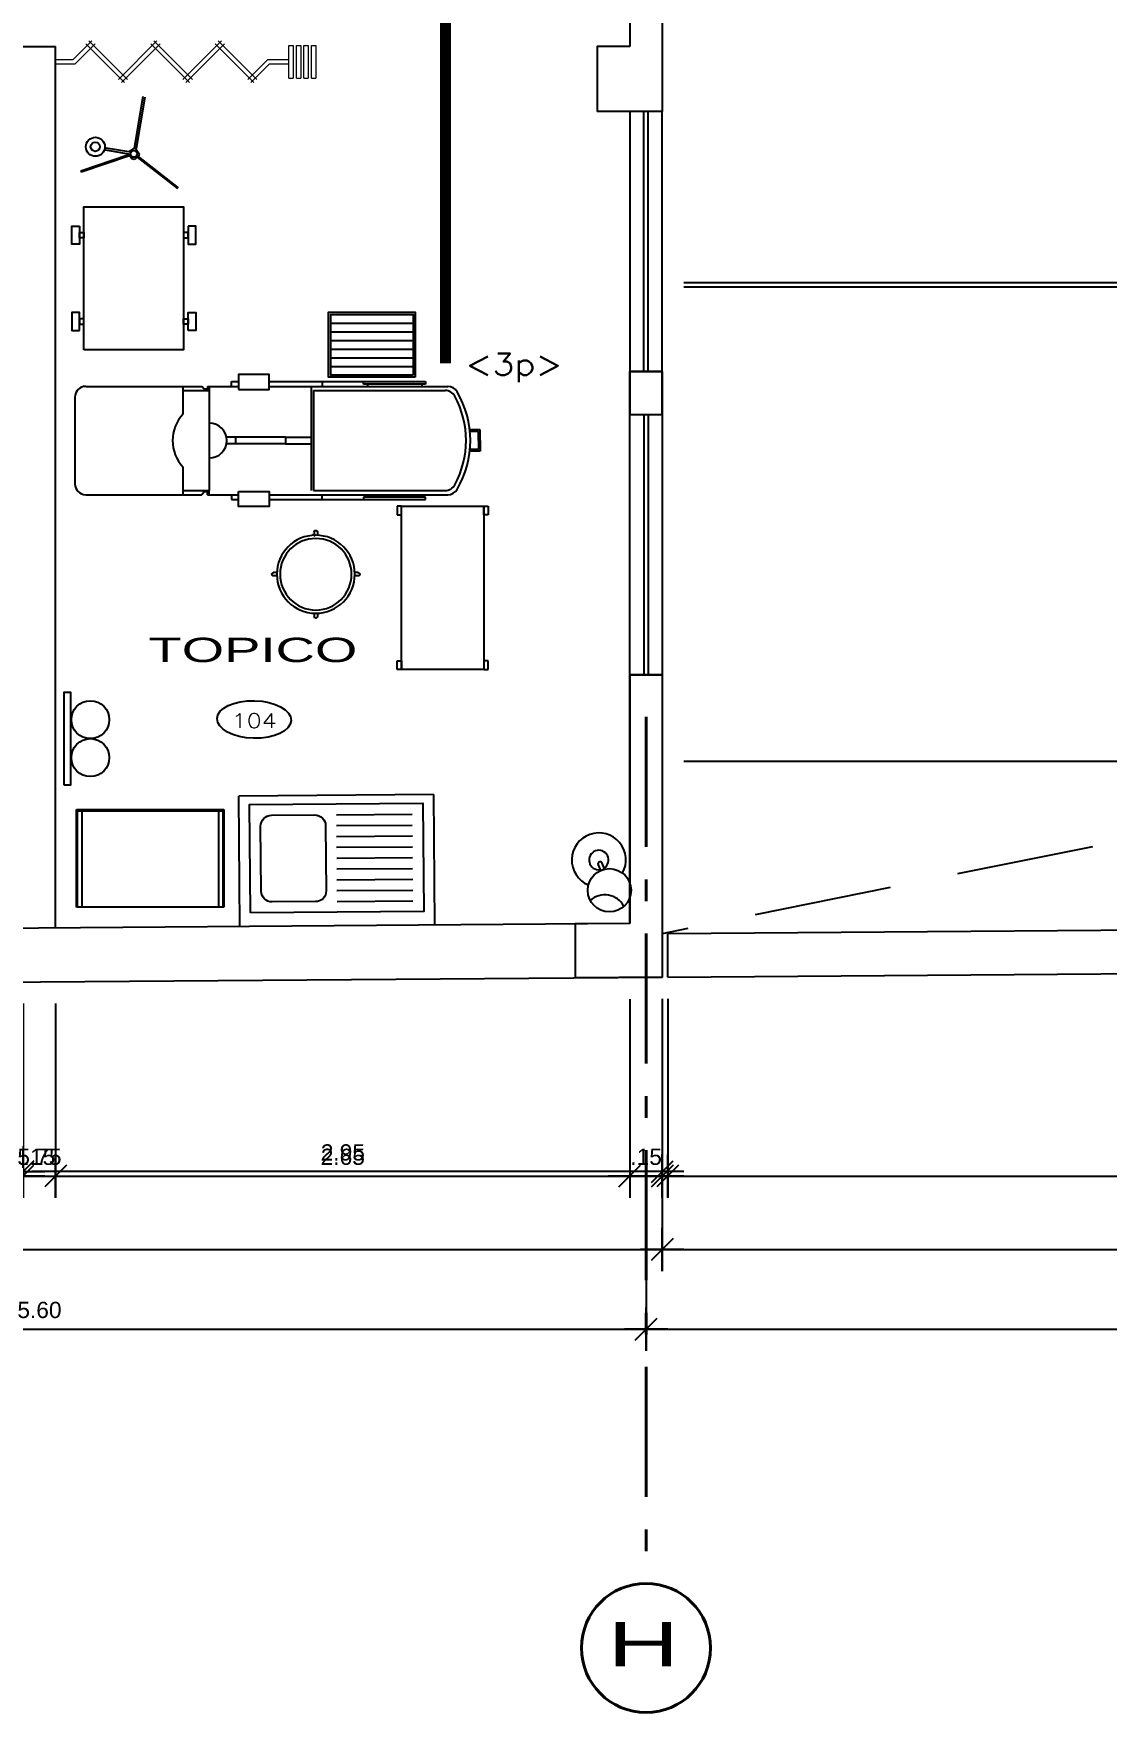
# Model space of a CAD drawing. Header units: millimetres. Extents: x 791 to 2661, y 209 to 602.
# Drawn here: x 1183.03 to 1187.98, y 515.44 to 523.19 of the extents above; entities that cross this region are included whole.
import ezdxf
from ezdxf.enums import TextEntityAlignment as Align

# ---------------------------------------------------------------- set-up
doc = ezdxf.new("R2010")
doc.units = ezdxf.units.MM
doc.header["$LTSCALE"] = 0.1
doc.header["$PDMODE"] = 3
for name, pattern in [('ACAD_ISO10W100', [18, 12, -3, 0, -3]), ('DASHDOT', [1, 0.5, -0.25, 0, -0.25]), ('DASHED2', [9.525, 6.35, -3.175]), ('HIDDEN', [9.525, 6.35, -3.175]), ('HIDDEN2', [4.7625, 3.175, -1.5875]), ('TRAZOS2', [0.375, 0.25, -0.125])]:
    doc.linetypes.add(name, pattern=pattern)
for name, color, linetype in [('01', 1, 'Continuous'), ('01-COTAS EJE', 1, 'Continuous'), ('02', 8, 'Continuous'), ('06', 1, 'Continuous'), ('1TEXTO-05', 5, 'Continuous'), ('COLUMNAS', 1, 'Continuous'), ('DUDA', 7, 'Continuous'), ('Equipamiento', 1, 'Continuous'), ('evacuacion', 70, 'TRAZOS2'), ('Layer1', 1, 'Continuous'), ('N-AMB', 2, 'Continuous'), ('Pisos', 253, 'Continuous'), ('Proyecciones', 9, 'HIDDEN'), ('Sanitarios', 1, 'Continuous'), ('texto seguridad', 120, 'Continuous')]:
    doc.layers.add(name, color=color, linetype=linetype)
doc.layers.add('EJES', color=1, linetype='DASHDOT', lineweight=40)
doc.layers.add('MUEBLES', color=8, linetype='HIDDEN2', lineweight=9)
doc.styles.add('0', font='romans.SHX', dxfattribs={"width": 1.5})
doc.styles.add('LUNA', font='romans.shx', dxfattribs={"width": 1.5})
doc.styles.add('ROMANS', font='', dxfattribs={"oblique": 1, "height": 0.075})
doc.styles.get('ROMANS').set_extended_font_data('Arial')
doc.dimstyles.new('COTAS 50', dxfattribs={"dimscale": 2, "dimtxt": 1.5, "dimasz": 0.02, "dimexe": 0.05, "dimexo": 0.05, "dimgap": 0.025, "dimtad": 3, "dimzin": 4, "dimdsep": 46, "dimtxsty": 'ROMANS', "dimblk": 'LLL', "dimcen": 0, "dimdle": 0.18, "dimclrd": 256, "dimclre": 1, "dimclrt": 3, "dimadec": 0, "dimazin": 0, "dimtfac": 1, "dimtix": 1, "dimtofl": 0, "dimtmove": 1, "dimatfit": 3, "dimldrblk": 'OPEN90', "dimfxl": 0.18, "dimtolj": 1, "dimtzin": 0, "dimarcsym": 0})

# ---------------------------------------------------------------- blocks, each defined once
blk = doc.blocks.new('H-7')
for p, q in [((0.318, 0.0962), (0.1397, -0.0821)), ((0.3322, 0.0821), (0.1539, -0.0962)), ((0.2897, 0.0821), (0.468, -0.0962)), ((0.3039, 0.0962), (0.4822, -0.0821)), ((0.618, 0.0962), (0.4397, -0.0821)), ((0.6322, 0.0821), (0.4539, -0.0962)), ((0.5869, 0.0821), (0.7652, -0.0962)), ((0.6011, 0.0962), (0.7794, -0.0821)), ((0.9152, 0.0962), (0.7369, -0.0821)), ((0.9294, 0.0821), (0.7511, -0.0962)), ((0.8869, 0.0821), (0.979, -0.01)), ((0.9011, 0.0962), (0.9873, 0.01)), ((0, 0.01), (0.0901, 0.01)), ((0, 0.01), (0, -0.01)), ((0.0901, 0.01), (0.1822, -0.0821)), ((0.9873, 0.01), (1.0765, 0.01)), ((1.0765, 0.075), (1.0965, 0.075)), ((1.0765, 0.075), (1.0765, -0.075)), ((1.0965, -0.075), (1.0965, 0.075)), ((1.1115, 0.075), (1.1315, 0.075)), ((1.1115, 0.075), (1.1115, -0.075)), ((1.1315, -0.075), (1.1315, 0.075)), ((1.1465, 0.075), (1.1665, 0.075)), ((1.1465, 0.075), (1.1465, -0.075)), ((1.1665, -0.075), (1.1665, 0.075)), ((1.1815, 0.075), (1.2015, 0.075)), ((1.1815, 0.075), (1.1815, -0.075)), ((1.2015, -0.075), (1.2015, 0.075)), ((0, -0.01), (0.0818, -0.01)), ((0.0818, -0.01), (0.168, -0.0962)), ((0.979, -0.01), (1.0765, -0.01)), ((1.0765, -0.075), (1.0965, -0.075)), ((1.1115, -0.075), (1.1315, -0.075)), ((1.1465, -0.075), (1.1665, -0.075)), ((1.1815, -0.075), (1.2015, -0.075))]:
    blk.add_line(p, q)
blk = doc.blocks.new('B-9')
for p, q in [((-0.9681, -0.0646), (-0.6181, -0.0646)), ((-0.9681, -0.1146), (-0.6181, -0.1146)), ((-0.9681, -0.1646), (-0.6181, -0.1646)), ((-0.9681, -0.2146), (-0.6181, -0.2146)), ((-0.9681, -0.2146), (-0.6181, -0.2146)), ((-0.9681, -0.2646), (-0.6181, -0.2646)), ((-0.9681, -0.3146), (-0.6181, -0.3146)), ((-0.9681, -0.3646), (-0.6181, -0.3646)), ((-0.9681, -0.4146), (-0.6181, -0.4146)), ((-0.9681, -0.4646), (-0.6181, -0.4646))]:
    blk.add_line(p, q)
blk.add_lwpolyline([(-1.3681, -0.0146), (-1.3681, -0.5146), (-0.5681, -0.5146), (-0.5681, -0.0146)], close=True)
blk.add_lwpolyline([(-1.3181, -0.1146), (-1.3181, -0.4146, 0.414214), (-1.2681, -0.4646), (-1.0681, -0.4646, 0.414214), (-1.0181, -0.4146), (-1.0181, -0.1146, 0.414214), (-1.0681, -0.0646), (-1.2681, -0.0646, 0.414214)], format="xyb", close=True)
blk = doc.blocks.new('LLL')
for p, q in [((0, 2.5), (0, -2.5)), ((2.5, 0), (-2.5, 0))]:
    blk.add_line(p, q)
at = {"color": 3}
blk.add_line((-1.25, -1.25), (1.25, 1.25), dxfattribs=at)
at = {"layer": 'Defpoints', "color": 0, "linetype": 'ByBlock'}
blk.add_point((0, 0), dxfattribs=at)
blk.add_point((0, 0), dxfattribs=at)
blk = doc.blocks.new('*D194')
at = {"layer": '01-COTAS EJE', "color": 1, "lineweight": -2, "ltscale": 0.15, "transparency": 16777216}
for p, q in [((1180.1814, 518.6905), (1180.1814, 517.8165)), ((1185.9314, 518.7347), (1185.9314, 517.8165))]:
    blk.add_line(p, q, dxfattribs=at)
at = {"layer": '01-COTAS EJE', "lineweight": -2, "ltscale": 0.15, "transparency": 16777216}
blk.add_line((1180.2214, 517.9165), (1185.8914, 517.9165), dxfattribs=at)
at = {"layer": 'Defpoints', "color": 0, "ltscale": 0.15, "transparency": 16777216}
for p in [(1180.1814, 518.7905), (1185.9314, 518.8347), (1185.9314, 517.9165)]:
    blk.add_point(p, dxfattribs=at)
at = {"layer": '01-COTAS EJE', "lineweight": -2, "ltscale": 0.15, "transparency": 16777216, "xscale": 0.04, "yscale": 0.04, "zscale": 0.04, "rotation": 180}
blk.add_blockref('LLL', (1180.1814, 517.9165), dxfattribs=at)
at = {"layer": '01-COTAS EJE', "lineweight": -2, "ltscale": 0.15, "transparency": 16777216, "xscale": 0.04, "yscale": 0.04, "zscale": 0.04}
blk.add_blockref('LLL', (1185.9314, 517.9165), dxfattribs=at)
at = {"layer": '01-COTAS EJE', "color": 3, "ltscale": 0.15, "transparency": 16777216, "insert": (1183.0564, 518.0046), "char_height": 0.075, "attachment_point": 5, "style": 'ROMANS'}
blk.add_mtext('\\A1;5.75', dxfattribs=at)
blk = doc.blocks.new('_OPEN90')
at = {"color": 0, "linetype": 'ByBlock', "ltscale": 0.7}
for p, q in [((0, 0), (-1, 0)), ((-0.5, 0.5), (0, 0)), ((0, 0), (-0.5, -0.5))]:
    blk.add_line(p, q, dxfattribs=at)
blk = doc.blocks.new('*D195')
at = {"layer": '01-COTAS EJE', "color": 1, "lineweight": -2, "ltscale": 0.15, "transparency": 16777216}
for p, q in [((1182.9814, 518.712), (1182.9814, 517.8368)), ((1185.9314, 518.7347), (1185.9314, 517.8368))]:
    blk.add_line(p, q, dxfattribs=at)
at = {"layer": '01-COTAS EJE', "lineweight": -2, "ltscale": 0.15, "transparency": 16777216}
blk.add_line((1185.8914, 517.9368), (1183.0214, 517.9368), dxfattribs=at)
at = {"layer": 'Defpoints', "color": 0, "ltscale": 0.15, "transparency": 16777216}
for p in [(1182.9814, 518.812), (1185.9314, 518.8347), (1182.9814, 517.9368)]:
    blk.add_point(p, dxfattribs=at)
at = {"layer": '01-COTAS EJE', "lineweight": -2, "ltscale": 0.15, "transparency": 16777216, "xscale": 0.04, "yscale": 0.04, "zscale": 0.04, "rotation": 180}
blk.add_blockref('LLL', (1182.9814, 517.9368), dxfattribs=at)
at = {"layer": '01-COTAS EJE', "lineweight": -2, "ltscale": 0.15, "transparency": 16777216, "xscale": 0.04, "yscale": 0.04, "zscale": 0.04}
blk.add_blockref('LLL', (1185.9314, 517.9368), dxfattribs=at)
at = {"layer": '01-COTAS EJE', "color": 3, "ltscale": 0.15, "transparency": 16777216, "insert": (1184.4564, 518.0251), "char_height": 0.075, "attachment_point": 5, "style": 'ROMANS'}
blk.add_mtext('\\A1;2.95', dxfattribs=at)
blk = doc.blocks.new('*D148')
at = {"layer": '01-COTAS EJE', "color": 1, "lineweight": -2, "ltscale": 0.15, "transparency": 16777216}
for p, q in [((1182.9814, 518.712), (1182.9814, 517.8165)), ((1183.1314, 518.7132), (1183.1314, 517.8165))]:
    blk.add_line(p, q, dxfattribs=at)
at = {"layer": '01-COTAS EJE', "lineweight": -2, "ltscale": 0.15, "transparency": 16777216}
for p, q in [((1182.9414, 517.9165), (1182.9014, 517.9165)), ((1183.1714, 517.9165), (1183.2114, 517.9165))]:
    blk.add_line(p, q, dxfattribs=at)
at = {"layer": 'Defpoints', "color": 0, "ltscale": 0.15, "transparency": 16777216}
for p in [(1182.9814, 518.812), (1183.1314, 518.8132), (1183.1314, 517.9165)]:
    blk.add_point(p, dxfattribs=at)
at = {"layer": '01-COTAS EJE', "lineweight": -2, "ltscale": 0.15, "transparency": 16777216, "xscale": 0.04, "yscale": 0.04, "zscale": 0.04}
blk.add_blockref('LLL', (1182.9814, 517.9165), dxfattribs=at)
at = {"layer": '01-COTAS EJE', "lineweight": -2, "ltscale": 0.15, "transparency": 16777216, "xscale": 0.04, "yscale": 0.04, "zscale": 0.04, "rotation": 180}
blk.add_blockref('LLL', (1183.1314, 517.9165), dxfattribs=at)
at = {"layer": '01-COTAS EJE', "color": 3, "ltscale": 0.15, "transparency": 16777216, "insert": (1183.0564, 518.0048), "char_height": 0.075, "attachment_point": 5, "style": 'ROMANS'}
blk.add_mtext('\\A1;.15', dxfattribs=at)
blk = doc.blocks.new('*D149')
at = {"layer": '01-COTAS EJE', "color": 1, "lineweight": -2, "ltscale": 0.15, "transparency": 16777216}
for p, q in [((1183.1314, 518.7132), (1183.1314, 517.8165)), ((1185.7814, 518.7335), (1185.7814, 517.8165))]:
    blk.add_line(p, q, dxfattribs=at)
at = {"layer": '01-COTAS EJE', "lineweight": -2, "ltscale": 0.15, "transparency": 16777216}
blk.add_line((1183.1714, 517.9165), (1185.7414, 517.9165), dxfattribs=at)
at = {"layer": 'Defpoints', "color": 0, "ltscale": 0.15, "transparency": 16777216}
for p in [(1183.1314, 518.8132), (1185.7814, 518.8335), (1185.7814, 517.9165)]:
    blk.add_point(p, dxfattribs=at)
at = {"layer": '01-COTAS EJE', "lineweight": -2, "ltscale": 0.15, "transparency": 16777216, "xscale": 0.04, "yscale": 0.04, "zscale": 0.04, "rotation": 180}
blk.add_blockref('LLL', (1183.1314, 517.9165), dxfattribs=at)
at = {"layer": '01-COTAS EJE', "lineweight": -2, "ltscale": 0.15, "transparency": 16777216, "xscale": 0.04, "yscale": 0.04, "zscale": 0.04}
blk.add_blockref('LLL', (1185.7814, 517.9165), dxfattribs=at)
at = {"layer": '01-COTAS EJE', "color": 3, "ltscale": 0.15, "transparency": 16777216, "insert": (1184.4564, 518.0048), "char_height": 0.075, "attachment_point": 5, "style": 'ROMANS'}
blk.add_mtext('\\A1;2.65', dxfattribs=at)
blk = doc.blocks.new('*D196')
at = {"layer": '01-COTAS EJE', "color": 1, "lineweight": -2, "ltscale": 0.15, "transparency": 16777216}
for p, q in [((1185.7814, 518.7335), (1185.7814, 517.8165)), ((1185.9314, 518.7347), (1185.9314, 517.8165))]:
    blk.add_line(p, q, dxfattribs=at)
at = {"layer": '01-COTAS EJE', "lineweight": -2, "ltscale": 0.15, "transparency": 16777216}
for p, q in [((1185.7414, 517.9165), (1185.7014, 517.9165)), ((1185.9714, 517.9165), (1186.0114, 517.9165))]:
    blk.add_line(p, q, dxfattribs=at)
at = {"layer": 'Defpoints', "color": 0, "ltscale": 0.15, "transparency": 16777216}
for p in [(1185.7814, 518.8335), (1185.9314, 518.8347), (1185.9314, 517.9165)]:
    blk.add_point(p, dxfattribs=at)
at = {"layer": '01-COTAS EJE', "lineweight": -2, "ltscale": 0.15, "transparency": 16777216, "xscale": 0.04, "yscale": 0.04, "zscale": 0.04}
blk.add_blockref('LLL', (1185.7814, 517.9165), dxfattribs=at)
at = {"layer": '01-COTAS EJE', "lineweight": -2, "ltscale": 0.15, "transparency": 16777216, "xscale": 0.04, "yscale": 0.04, "zscale": 0.04, "rotation": 180}
blk.add_blockref('LLL', (1185.9314, 517.9165), dxfattribs=at)
at = {"layer": '01-COTAS EJE', "color": 3, "ltscale": 0.15, "transparency": 16777216, "insert": (1185.8564, 518.0048), "char_height": 0.075, "attachment_point": 5, "style": 'ROMANS'}
blk.add_mtext('\\A1;.15', dxfattribs=at)
blk = doc.blocks.new('*D197')
at = {"layer": '01-COTAS EJE', "color": 1, "lineweight": -2, "ltscale": 0.15, "transparency": 16777216}
for p, q in [((1194.7314, 518.8023), (1194.7314, 517.8165)), ((1185.9564, 518.7349), (1185.9564, 517.8165))]:
    blk.add_line(p, q, dxfattribs=at)
at = {"layer": '01-COTAS EJE', "lineweight": -2, "ltscale": 0.15, "transparency": 16777216}
blk.add_line((1185.9964, 517.9165), (1194.6914, 517.9165), dxfattribs=at)
at = {"layer": 'Defpoints', "color": 0, "ltscale": 0.15, "transparency": 16777216}
for p in [(1194.7314, 518.9023), (1185.9564, 518.8349), (1194.7314, 517.9165)]:
    blk.add_point(p, dxfattribs=at)
at = {"layer": '01-COTAS EJE', "lineweight": -2, "ltscale": 0.15, "transparency": 16777216, "xscale": 0.04, "yscale": 0.04, "zscale": 0.04, "rotation": 180}
blk.add_blockref('LLL', (1185.9564, 517.9165), dxfattribs=at)
at = {"layer": '01-COTAS EJE', "lineweight": -2, "ltscale": 0.15, "transparency": 16777216, "xscale": 0.04, "yscale": 0.04, "zscale": 0.04}
blk.add_blockref('LLL', (1194.7314, 517.9165), dxfattribs=at)
at = {"layer": '01-COTAS EJE', "color": 3, "ltscale": 0.15, "transparency": 16777216, "insert": (1190.3439, 518.0048), "char_height": 0.075, "attachment_point": 5, "style": 'ROMANS'}
blk.add_mtext('\\A1;8.78', dxfattribs=at)
blk = doc.blocks.new('*D199')
at = {"layer": '01-COTAS EJE', "color": 1, "lineweight": -2, "ltscale": 0.15, "transparency": 16777216}
for p, q in [((1185.9314, 518.7347), (1185.9314, 517.4776)), ((1162.8564, 518.5574), (1162.8564, 517.4776))]:
    blk.add_line(p, q, dxfattribs=at)
at = {"layer": '01-COTAS EJE', "lineweight": -2, "ltscale": 0.15, "transparency": 16777216}
blk.add_line((1162.8964, 517.5776), (1185.8914, 517.5776), dxfattribs=at)
at = {"layer": 'Defpoints', "color": 0, "ltscale": 0.15, "transparency": 16777216}
for p in [(1185.9314, 518.8347), (1162.8564, 518.6574), (1185.9314, 517.5776)]:
    blk.add_point(p, dxfattribs=at)
at = {"layer": '01-COTAS EJE', "lineweight": -2, "ltscale": 0.15, "transparency": 16777216, "xscale": 0.04, "yscale": 0.04, "zscale": 0.04, "rotation": 180}
blk.add_blockref('LLL', (1162.8564, 517.5776), dxfattribs=at)
at = {"layer": '01-COTAS EJE', "lineweight": -2, "ltscale": 0.15, "transparency": 16777216, "xscale": 0.04, "yscale": 0.04, "zscale": 0.04}
blk.add_blockref('LLL', (1185.9314, 517.5776), dxfattribs=at)
at = {"layer": '01-COTAS EJE', "color": 3, "ltscale": 0.15, "transparency": 16777216, "insert": (1174.3939, 517.6659), "char_height": 0.075, "attachment_point": 5, "style": 'ROMANS'}
blk.add_mtext('\\A1;23.08', dxfattribs=at)
blk = doc.blocks.new('*D200')
at = {"layer": '01-COTAS EJE', "color": 1, "lineweight": -2, "ltscale": 0.15, "transparency": 16777216}
for p, q in [((1194.7314, 518.8023), (1194.7314, 517.4776)), ((1185.9314, 518.7347), (1185.9314, 517.4776))]:
    blk.add_line(p, q, dxfattribs=at)
at = {"layer": '01-COTAS EJE', "lineweight": -2, "ltscale": 0.15, "transparency": 16777216}
blk.add_line((1185.9714, 517.5776), (1194.6914, 517.5776), dxfattribs=at)
at = {"layer": 'Defpoints', "color": 0, "ltscale": 0.15, "transparency": 16777216}
for p in [(1194.7314, 518.9023), (1185.9314, 518.8347), (1194.7314, 517.5776)]:
    blk.add_point(p, dxfattribs=at)
at = {"layer": '01-COTAS EJE', "lineweight": -2, "ltscale": 0.15, "transparency": 16777216, "xscale": 0.04, "yscale": 0.04, "zscale": 0.04, "rotation": 180}
blk.add_blockref('LLL', (1185.9314, 517.5776), dxfattribs=at)
at = {"layer": '01-COTAS EJE', "lineweight": -2, "ltscale": 0.15, "transparency": 16777216, "xscale": 0.04, "yscale": 0.04, "zscale": 0.04}
blk.add_blockref('LLL', (1194.7314, 517.5776), dxfattribs=at)
at = {"layer": '01-COTAS EJE', "color": 3, "ltscale": 0.15, "transparency": 16777216, "insert": (1190.3314, 517.6659), "char_height": 0.075, "attachment_point": 5, "style": 'ROMANS'}
blk.add_mtext('\\A1;8.80', dxfattribs=at)
blk = doc.blocks.new('*D155')
at = {"layer": '01-COTAS EJE', "color": 1, "lineweight": -2, "ltscale": 0.15, "transparency": 16777216}
for p, q in [((1180.2564, 517.4776), (1180.2564, 517.1098)), ((1185.8564, 517.4776), (1185.8564, 517.1098))]:
    blk.add_line(p, q, dxfattribs=at)
at = {"layer": '01-COTAS EJE', "lineweight": -2, "ltscale": 0.15, "transparency": 16777216}
blk.add_line((1180.2964, 517.2098), (1185.8164, 517.2098), dxfattribs=at)
at = {"layer": 'Defpoints', "color": 0, "ltscale": 0.15, "transparency": 16777216}
for p in [(1180.2564, 517.5776), (1185.8564, 517.5776), (1185.8564, 517.2098)]:
    blk.add_point(p, dxfattribs=at)
at = {"layer": '01-COTAS EJE', "lineweight": -2, "ltscale": 0.15, "transparency": 16777216, "xscale": 0.04, "yscale": 0.04, "zscale": 0.04, "rotation": 180}
blk.add_blockref('LLL', (1180.2564, 517.2098), dxfattribs=at)
at = {"layer": '01-COTAS EJE', "lineweight": -2, "ltscale": 0.15, "transparency": 16777216, "xscale": 0.04, "yscale": 0.04, "zscale": 0.04}
blk.add_blockref('LLL', (1185.8564, 517.2098), dxfattribs=at)
at = {"layer": '01-COTAS EJE', "color": 3, "ltscale": 0.15, "transparency": 16777216, "insert": (1183.0564, 517.2981), "char_height": 0.075, "attachment_point": 5, "style": 'ROMANS'}
blk.add_mtext('\\A1;5.60', dxfattribs=at)
blk = doc.blocks.new('*D156')
at = {"layer": '01-COTAS EJE', "color": 1, "lineweight": -2, "ltscale": 0.15, "transparency": 16777216}
for p, q in [((1185.8564, 517.4776), (1185.8564, 517.1098)), ((1191.1314, 517.4776), (1191.1314, 517.1098))]:
    blk.add_line(p, q, dxfattribs=at)
at = {"layer": '01-COTAS EJE', "lineweight": -2, "ltscale": 0.15, "transparency": 16777216}
blk.add_line((1185.8964, 517.2098), (1191.0914, 517.2098), dxfattribs=at)
at = {"layer": 'Defpoints', "color": 0, "ltscale": 0.15, "transparency": 16777216}
for p in [(1185.8564, 517.5776), (1191.1314, 517.5776), (1191.1314, 517.2098)]:
    blk.add_point(p, dxfattribs=at)
at = {"layer": '01-COTAS EJE', "lineweight": -2, "ltscale": 0.15, "transparency": 16777216, "xscale": 0.04, "yscale": 0.04, "zscale": 0.04, "rotation": 180}
blk.add_blockref('LLL', (1185.8564, 517.2098), dxfattribs=at)
at = {"layer": '01-COTAS EJE', "lineweight": -2, "ltscale": 0.15, "transparency": 16777216, "xscale": 0.04, "yscale": 0.04, "zscale": 0.04}
blk.add_blockref('LLL', (1191.1314, 517.2098), dxfattribs=at)
at = {"layer": '01-COTAS EJE', "color": 3, "ltscale": 0.15, "transparency": 16777216, "insert": (1188.4939, 517.2981), "char_height": 0.075, "attachment_point": 5, "style": 'ROMANS'}
blk.add_mtext('\\A1;5.28', dxfattribs=at)
blk = doc.blocks.new('BLOCK1')
at = {"layer": 'Equipamiento'}
for p, q in [((-4.3627, 0.2702), (-3.9127, 0.2702)), ((-3.9127, 0.1436), (-3.9127, 0.2702)), ((-3.9127, 0.2702), (-3.8273, 0.2702)), ((-3.9127, 0.2509), (-3.7927, 0.2509)), ((-3.8167, 0.2576), (-3.8273, 0.2702)), ((-3.8018, 0.2576), (-3.8167, 0.2576)), ((-3.8018, 0.2702), (-3.8018, 0.2509)), ((-3.8018, 0.2702), (-3.7927, 0.2702)), ((-3.7927, 0.2702), (-3.7927, 0.2509)), ((-3.7927, 0.2702), (-3.6581, 0.2702)), ((-3.7927, 0.2509), (-3.7927, -0.2104)), ((-3.6906, 0.2702), (-3.6906, 0.2919)), ((-3.6906, 0.2919), (-3.6581, 0.2919)), ((-3.5173, 0.2919), (-3.2718, 0.2919)), ((-3.5173, 0.2702), (-2.6919, 0.2702)), ((-3.3227, 0.2702), (-3.3227, -0.2104)), ((-3.3127, 0.2509), (-3.3127, -0.2104)), ((-3.3127, 0.2509), (-2.7039, 0.2509)), ((-3.2718, 0.2919), (-3.2718, 0.2702)), ((-3.0808, 0.2811), (-3.0808, 0.2919)), ((-3.0808, 0.2919), (-2.7952, 0.2919)), ((-2.7952, 0.2811), (-3.0808, 0.2811)), ((-3.0628, 0.2811), (-3.0628, 0.2702)), ((-2.8117, 0.2811), (-2.8117, 0.2702)), ((-2.7952, 0.2919), (-2.7952, 0.2811)), ((-4.4127, 0.2202), (-4.4127, -0.1798)), ((-3.4415, 0.0352), (-3.6725, 0.0352)), ((-3.6725, 0.0352), (-3.6725, 0.0052)), ((-3.4415, 0.0052), (-3.6725, 0.0052)), ((-3.4415, 0.0352), (-3.4415, 0.0052)), ((-2.5425, 0.0696), (-2.5904, 0.0696)), ((-2.55, 0.0621), (-2.5896, 0.0621)), ((-2.55, 0.0202), (-2.55, 0.0621)), ((-2.55, 0.0202), (-2.55, -0.0216)), ((-2.5425, 0.0202), (-2.5425, 0.0696)), ((-2.5425, 0.0202), (-2.5425, -0.0291)), ((-2.5425, -0.0291), (-2.5904, -0.0291)), ((-2.55, -0.0216), (-2.5896, -0.0216)), ((-3.9127, -0.2298), (-3.9127, -0.1031)), ((-4.3627, -0.2298), (-3.9127, -0.2298)), ((-3.9127, -0.2104), (-3.7927, -0.2104)), ((-3.9127, -0.2298), (-3.8273, -0.2298)), ((-3.8167, -0.2171), (-3.8273, -0.2298)), ((-3.8018, -0.2171), (-3.8167, -0.2171)), ((-3.8018, -0.2298), (-3.8018, -0.2104)), ((-3.8018, -0.2298), (-3.7927, -0.2298)), ((-3.7927, -0.2298), (-3.7927, -0.2104)), ((-3.7927, -0.2298), (-3.6581, -0.2298)), ((-3.6906, -0.2298), (-3.6906, -0.2514)), ((-3.5173, -0.2298), (-2.6919, -0.2298)), ((-3.3127, -0.2104), (-2.7039, -0.2104)), ((-3.2718, -0.2514), (-3.2718, -0.2298)), ((-3.0628, -0.2406), (-3.0628, -0.2298)), ((-2.8117, -0.2406), (-2.8117, -0.2298)), ((-3.6906, -0.2514), (-3.6581, -0.2514)), ((-3.5173, -0.2514), (-3.2718, -0.2514)), ((-3.0808, -0.2406), (-3.0808, -0.2514)), ((-2.7952, -0.2406), (-3.0808, -0.2406)), ((-3.0808, -0.2514), (-2.7952, -0.2514)), ((-2.7952, -0.2514), (-2.7952, -0.2406))]:
    blk.add_line(p, q, dxfattribs=at)
for points in [[(-3.6581, 0.2558), (-3.5173, 0.2558), (-3.5173, 0.3243), (-3.6581, 0.3243)], [(-3.6581, -0.2153), (-3.5173, -0.2153), (-3.5173, -0.2838), (-3.6581, -0.2838)]]:
    blk.add_lwpolyline(points, close=True, dxfattribs=at)
for centre, radius, start, end in [((-4.3627, 0.2202), 0.05, 90, 180), ((-2.7039, 0.2009), 0.05, 28.72761, 90), ((-2.6919, 0.2202), 0.05, 30.34812, 90), ((-3.0335, 0.0202), 0.4458, 329.65188, 30.34812), ((-3.0335, 0.0202), 0.4258, 331.27239, 28.72761), ((-3.7845, 0.0202), 0.1779, 136.11584, 223.88416), ((-3.7927, 0.0202), 0.0805, 270, 90), ((-4.3627, -0.1798), 0.05, 180, 270), ((-2.7039, -0.1604), 0.05, 270, 331.27239), ((-2.6919, -0.1798), 0.05, 270, 329.65188)]:
    blk.add_arc(centre, radius, start, end, dxfattribs=at)
at = {"layer": 'Layer1'}
for p, q in [((-3.2718, 0.2919), (-3.0808, 0.2919)), ((-3.6725, 0.0052), (-3.7136, 0.0052)), ((-3.6725, 0.0352), (-3.7135, 0.0351)), ((-3.4415, 0.0352), (-3.3227, 0.0352)), ((-3.4415, 0.0052), (-3.3227, 0.0052)), ((-3.2718, -0.2514), (-3.0808, -0.2514))]:
    blk.add_line(p, q, dxfattribs=at)
blk = doc.blocks.new('N-5')
at = {"layer": 'Equipamiento'}
blk.add_lwpolyline([(0.0492, -0.0182), (0.0485, -0.0188, 0.414214), (0.0475, -0.0324), (0.0668, -0.0544), (0.0819, -0.0411), (0.0627, -0.0191, 0.414214)], format="xyb", close=True, dxfattribs=at)
blk.add_circle((0.1353, -0.127), 0.1, dxfattribs=at)
for centre, radius, start, end in [((0.0437, -0.0106), 0.125, 350.0665, 266.27432), ((0.0437, -0.0106), 0.045, 322.2959, 296.37303), ((0.1551, -0.2484), 0.1, 47.20084, 151.30763)]:
    blk.add_arc(centre, radius, start, end, dxfattribs=at)
blk = doc.blocks.new('MA-12')
for points in [[(0.0891, 0.4803), (0.1723, 0.4803), (0.1723, 0.5162), (0.0891, 0.5162)], [(0.1189, 0.46), (0.1425, 0.46), (0.1425, 0.4803), (0.1189, 0.4803)], [(0.5709, 0.4803), (0.4877, 0.4803), (0.4877, 0.5162), (0.5709, 0.5162)], [(0.5411, 0.46), (0.5175, 0.46), (0.5175, 0.4803), (0.5411, 0.4803)], [(0, 0), (0.66, 0), (0.66, 0.46), (0, 0.46)], [(0.0891, -0.0203), (0.1723, -0.0203), (0.1723, -0.0562), (0.0891, -0.0562)], [(0.1189, 0), (0.1425, 0), (0.1425, -0.0203), (0.1189, -0.0203)], [(0.5709, -0.0203), (0.4877, -0.0203), (0.4877, -0.0562), (0.5709, -0.0562)], [(0.5411, 0), (0.5175, 0), (0.5175, -0.0203), (0.5411, -0.0203)]]:
    blk.add_lwpolyline(points, close=True)
blk = doc.blocks.new('A$C09773600')
at = {"layer": 'Equipamiento'}
for p, q in [((-0.38, 0.7525), (-0.4, 0.7525)), ((-0.4, 0.7525), (-0.4, 0.7125)), ((-0.4, 0.7125), (-0.38, 0.7125)), ((-0.38, 0.7525), (0, 0.7525)), ((-0.38, 0.7125), (-0.38, 0.7525)), ((-0.38, 0), (-0.38, 0.7525)), ((0, 0.7525), (0.02, 0.7525)), ((0, 0.7125), (0, 0.7525)), ((0, 0.7525), (0, 0)), ((0.02, 0.7125), (0, 0.7125)), ((0.02, 0.7525), (0.02, 0.7125)), ((-0.4, 0), (-0.4, 0.04)), ((-0.4, 0.04), (-0.38, 0.04)), ((-0.38, 0), (-0.4, 0)), ((-0.38, 0.04), (-0.38, 0)), ((0, 0), (-0.38, 0)), ((0.02, 0.04), (0, 0.04)), ((0, 0.04), (0, 0)), ((0, 0), (0.02, 0)), ((0.02, 0), (0.02, 0.04))]:
    blk.add_line(p, q, dxfattribs=at)
blk = doc.blocks.new('MA-47')
for p, q in [((-0.1, 0.01), (-0.1, 0.39)), ((-0.06, 0.01), (-0.06, 0.39)), ((-0.02, 0.01), (-0.02, 0.39)), ((0.02, 0.01), (0.02, 0.39)), ((0.06, 0.01), (0.06, 0.39)), ((0.1, 0.01), (0.1, 0.39))]:
    blk.add_line(p, q)
for points in [[(0.15, 0.4), (0.15, 0), (-0.15, 0), (-0.15, 0.4)], [(0.14, 0.39), (0.14, 0.01), (-0.14, 0.01), (-0.14, 0.39)]]:
    blk.add_lwpolyline(points, close=True)
blk = doc.blocks.new('A$C43255245')
at = {"layer": 'Equipamiento', "rotation": 90}
blk.add_blockref('MA-47', (0.4, 0.15), dxfattribs=at)
blk = doc.blocks.new('D-9')
at = {"layer": 'Equipamiento', "linetype": 'Continuous'}
for p, q in [((0.0213, -0.0882), (0.0165, -0.0898)), ((0.091, -0.3134), (0.0165, -0.0898)), ((0.0952, -0.3104), (0.0213, -0.0882)), ((0.136, -0.1118), (0.1361, -0.1115)), ((0.1459, -0.1135), (0.1459, -0.1133)), ((0.0972, -0.3173), (0.1188, -0.194)), ((0.1071, -0.3187), (0.1286, -0.1958)), ((0.0763, -0.3237), (0.0989, -0.3079)), ((0.1087, -0.3096), (0.1245, -0.3322)), ((0.0849, -0.3482), (-0.0611, -0.5333)), ((0.0879, -0.3525), (-0.0572, -0.5364)), ((0.0746, -0.3336), (0.0763, -0.3237)), ((0.0849, -0.3482), (0.0746, -0.3336)), ((0.0849, -0.3482), (0.0904, -0.3561)), ((0.1003, -0.3579), (0.0904, -0.3561)), ((0.1228, -0.342), (0.1003, -0.3579)), ((0.1228, -0.342), (0.1245, -0.3322)), ((0.125, -0.3456), (0.3619, -0.3871)), ((0.1267, -0.3358), (0.3637, -0.3773))]:
    blk.add_line(p, q, dxfattribs=at)
for centre, radius in [((0.1334, -0.1555), 0.0439), ((0.1337, -0.155), 0.0213), ((0.0996, -0.3328), 0.0155)]:
    blk.add_circle(centre, radius, dxfattribs=at)
blk = doc.blocks.new('MA-29')
for p, q in [((-0.1366, 0.1877), (-0.1366, -0.4923)), ((0.3134, 0.1877), (-0.1366, 0.1877)), ((0.3084, 0.1827), (-0.1366, 0.1827)), ((0.3084, 0.1627), (-0.1366, 0.1627)), ((0.3084, -0.4873), (0.3084, 0.1827)), ((0.3134, -0.4923), (0.3134, 0.1877)), ((0.3084, -0.4673), (-0.1366, -0.4673)), ((-0.1366, -0.4873), (0.3084, -0.4873)), ((-0.1366, -0.4923), (0.3134, -0.4923))]:
    blk.add_line(p, q)
blk = doc.blocks.new('MA-32-34')
for p, q in [((-0.0075, 0.1798), (-0.0075, 0.1949)), ((0.0075, 0.1798), (0.0075, 0.1949)), ((-0.1949, 0.0075), (-0.1798, 0.0075)), ((0.1798, 0.0075), (0.1949, 0.0075)), ((-0.1949, -0.0075), (-0.1798, -0.0075)), ((0.1798, -0.0075), (0.1949, -0.0075)), ((-0.0075, -0.1949), (-0.0075, -0.1798)), ((0.0075, -0.1949), (0.0075, -0.1798))]:
    blk.add_line(p, q)
for radius in [0.18, 0.165]:
    blk.add_circle((0, 0), radius)
for centre, radius, start, end in [((0, 0.195), 0.0075, 358.89789, 181.10211), ((-0.195, 0), 0.0075, 88.89789, 271.10211), ((-0.186, 0.0013), 0.01, 5, 90), ((0.195, 0), 0.0075, 268.89789, 91.10211), ((0, -0.195), 0.0075, 178.89789, 1.10211)]:
    blk.add_arc(centre, radius, start, end)
blk = doc.blocks.new('A$C13DF0C86')
at = {"layer": 'Equipamiento'}
blk.add_lwpolyline([(-0.1269, 0.1202), (0.3022, 0.1202), (0.3022, 0.0915), (-0.1269, 0.0915)], close=True, dxfattribs=at)
for centre in [(0, 0), (0.1753, 0)]:
    blk.add_circle(centre, 0.0876, dxfattribs=at)

msp = doc.modelspace()

# ---------------------------------------------------------------- linework, layer by layer
at = {"layer": '01'}
for p, q in [((1185.8464, 521.6291), (1185.8464, 522.8291)), ((1185.8664, 521.6291), (1185.8664, 522.8291)), ((1185.8464, 521.4291), (1185.8464, 520.2291)), ((1185.8664, 521.4291), (1185.8664, 520.2291))]:
    msp.add_line(p, q, dxfattribs=at)
at = {"layer": '02'}
for p, q in [((1185.7814, 522.8291), (1185.7814, 521.6291)), ((1185.9314, 521.6291), (1185.9314, 522.8291)), ((1185.7814, 520.2291), (1185.7814, 521.4291)), ((1185.9314, 521.4291), (1185.9314, 520.2291)), ((1184.8767, 519.6766), (1183.9768, 519.6697)), ((1183.9814, 519.0697), (1183.9768, 519.6697)), ((1184.8814, 519.0766), (1184.8767, 519.6766)), ((1209.3893, 519.2149), (1185.9564, 519.0349)), ((1185.9564, 518.8349), (1185.9564, 519.0349)), ((1185.9564, 518.8349), (1209.3893, 519.0149))]:
    msp.add_line(p, q, dxfattribs=at)
at = {"layer": '06'}
for p, q in [((1185.7814, 524.0291), (1185.7814, 523.1291)), ((1185.9314, 524.0291), (1185.9314, 522.8291)), ((1181.4814, 523.1291), (1183.1314, 523.1291)), ((1183.1314, 519.0632), (1183.1314, 523.1291)), ((1185.9314, 522.8291), (1185.6314, 522.8291)), ((1185.7814, 521.6291), (1185.7814, 521.4291)), ((1185.7814, 521.4291), (1185.7814, 521.6291)), ((1185.7814, 521.6291), (1185.7814, 521.4291)), ((1185.9314, 521.6291), (1185.7814, 521.6291)), ((1185.9314, 521.6291), (1185.9314, 521.4291)), ((1185.9314, 521.4291), (1185.9314, 521.6291)), ((1185.9314, 521.6291), (1185.9314, 521.4291)), ((1185.9314, 521.4291), (1185.7814, 521.4291)), ((1185.7814, 520.2291), (1185.7814, 519.0835)), ((1185.9314, 520.2291), (1185.7814, 520.2291)), ((1185.9314, 520.2291), (1185.9314, 518.8347)), ((1180.3314, 519.0417), (1185.7814, 519.0835)), ((1162.8814, 518.6576), (1185.9314, 518.8347))]:
    msp.add_line(p, q, dxfattribs=at)
msp.add_lwpolyline([(1185.7814, 523.1291), (1185.6314, 523.1291), (1185.6314, 522.8291)], dxfattribs=at)
at = {"layer": 'COLUMNAS', "ltscale": 0.15}
for points in [[(1185.7814, 521.6291), (1185.9314, 521.6291), (1185.9314, 521.4291), (1185.7814, 521.4291)], [(1185.7814, 520.2291), (1185.9314, 520.2291), (1185.9314, 518.8347), (1185.5314, 518.8316), (1185.5314, 519.0816), (1185.7814, 519.0835)]]:
    msp.add_lwpolyline(points, close=True, dxfattribs=at)
at = {"layer": 'EJES', "linetype": 'ACAD_ISO10W100', "ltscale": 0.5}
msp.add_line((1185.8564, 520.0355), (1185.8564, 516.0365), dxfattribs=at)
at = {"layer": 'EJES', "color": 2, "linetype": 'Continuous'}
msp.add_circle((1185.8564, 515.7389), 0.2976, dxfattribs=at)
at = {"layer": 'evacuacion', "linetype": 'DASHED2', "ltscale": 0.2, "const_width": 0.05}
msp.add_lwpolyline([(1184.9307, 521.6672), (1184.9307, 524.4413, -0.282784), (1185.2305, 524.9291, -1.415926)], format="xyb", dxfattribs=at)
at = {"layer": 'N-AMB', "ltscale": 0.5}
msp.add_ellipse((1184.0475, 520.0233), major_axis=(0.1707, -0.0044), ratio=0.506987, dxfattribs=at)
at = {"layer": 'Pisos', "ltscale": 0.15}
for p, q in [((1194.7314, 522.0391), (1186.0314, 522.0391)), ((1194.7314, 522.0191), (1186.0314, 522.0191)), ((1194.7314, 519.8291), (1186.0314, 519.8291))]:
    msp.add_line(p, q, dxfattribs=at)
at = {"layer": 'Proyecciones'}
msp.add_line((1209.3893, 523.7791), (1185.9314, 519.0349), dxfattribs=at)

# ---------------------------------------------------------------- block references
at = {"layer": 'DUDA'}
msp.add_blockref('A$C09773600', (1185.1081, 520.2546), dxfattribs=at)
at = {"layer": 'Equipamiento', "lineweight": -2}
for name, p, rotation in [('D-9', (1183.1603, 522.5319), 90.29717843429825), ('N-5', (1185.6008, 519.3993), 340.9648111171633)]:
    msp.add_blockref(name, p, dxfattribs=dict(at, rotation=rotation))
at = {"layer": 'Equipamiento', "lineweight": -2, "xscale": -1}
for name, p, rotation in [('MA-12', (1183.2624, 521.729), 270), ('MA-32-34', (1184.3324, 520.6936), 90)]:
    msp.add_blockref(name, p, dxfattribs=dict(at, rotation=rotation))
at = {"layer": 'Equipamiento', "rotation": 180}
msp.add_blockref('A$C43255245', (1184.7916, 521.903), dxfattribs=at)
at = {"layer": 'Equipamiento', "linetype": 'ByBlock', "lineweight": -2}
msp.add_blockref('BLOCK1', (1187.6337, 521.2904), dxfattribs=at)
at = {"layer": 'Equipamiento', "color": 3, "rotation": 89.99999999999999}
msp.add_blockref('A$C13DF0C86', (1183.2918, 519.8473), dxfattribs=at)
at = {"layer": 'Equipamiento', "linetype": 'ByBlock', "lineweight": -2, "xscale": -1, "rotation": 270}
msp.add_blockref('MA-29', (1183.7202, 519.2942), dxfattribs=at)
at = {"layer": 'MUEBLES', "lineweight": -2, "xscale": -1, "rotation": 180}
msp.add_blockref('H-7', (1183.1314, 523.0586), dxfattribs=at)
at = {"layer": 'Sanitarios', "xscale": -1, "rotation": 180.440181229421}
msp.add_blockref('B-9', (1185.3991, 519.1264), dxfattribs=at)

# ---------------------------------------------------------------- texts
at = {"layer": '1TEXTO-05', "style": 'ROMANS', "width": 1.6}
msp.add_text('TOPICO', height=0.1125, dxfattribs=at).set_placement((1184.042, 520.2882), align=Align.CENTER)
at = {"layer": 'EJES', "color": 3, "style": 'ROMANS', "width": 1.6}
msp.add_text('H', height=0.2046, dxfattribs=at).set_placement((1185.8444, 515.6538), align=Align.CENTER)
at = {"layer": 'N-AMB', "color": 3, "ltscale": 0.5, "style": '0', "width": 1.2}
msp.add_text('104', height=0.06743, dxfattribs=at).set_placement((1184.0481, 520.0179), align=Align.MIDDLE)
at = {"layer": 'texto seguridad', "style": 'LUNA', "width": 1.2}
msp.add_text('<3p>', height=0.1, dxfattribs=at).set_placement((1185.0232, 521.613, -0.4064))

# ---------------------------------------------------------------- dimensions: what is measured, and where the dimension line sits
at = {"layer": '01-COTAS EJE', "ltscale": 0.15}
for base, p1, p2, picture, middle in [((1194.7314, 517.5776), (1185.9314, 518.8347), (1194.7314, 518.9023), '*D200', (1190.3314, 517.6659)), ((1194.7313657477, 517.9164595251), (1185.9563657477, 518.8348864377), (1194.7313657477, 518.9023026823), '*D197', (1190.3438657477, 518.004778079)), ((1185.9313657477, 517.5775824372), (1162.8563657477, 518.6574146145), (1185.9313657477, 518.8346943687), '*D199', (1174.3938657477, 517.6659009911)), ((1185.9314, 517.9165), (1180.1814, 518.7905), (1185.9314, 518.8347), '*D194', (1183.0564, 518.0046)), ((1182.9814, 517.9368), (1185.9314, 518.8347), (1182.9814, 518.812), '*D195', (1184.4564, 518.0251)), ((1183.1314, 517.9165), (1182.9814, 518.812), (1183.1314, 518.8132), '*D148', (1183.0564, 518.0048)), ((1185.7814, 517.9165), (1183.1314, 518.8132), (1185.7814, 518.8335), '*D149', (1184.4564, 518.0048)), ((1185.9314, 517.9165), (1185.7814, 518.8335), (1185.9314, 518.8347), '*D196', (1185.8564, 518.0048)), ((1185.8564, 517.2098), (1180.2564, 517.5776), (1185.8564, 517.5776), '*D155', (1183.0564, 517.2981)), ((1191.1313657477, 517.2098280299), (1185.8563657477, 517.5775824372), (1191.1313657477, 517.5775824372), '*D156', (1188.4938657477, 517.2981465838))]:
    dim = msp.add_linear_dim(base=base, p1=p1, p2=p2, dimstyle='COTAS 50', dxfattribs=at)
    dim.commit()
    dim.dimension.update_dxf_attribs({"geometry": picture, "text_midpoint": middle})

doc.saveas('drawing.dxf')
